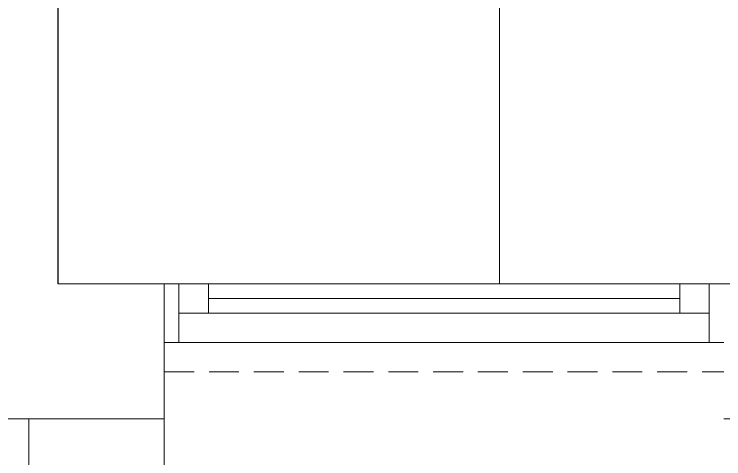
# Model space of a CAD drawing. Header units: millimetres. Extents: x -160614 to 59925, y -157025 to 0.
# Drawn here: x -37027 to -35821, y -116161 to -115404 of the extents above; entities that cross this region are included whole.
import ezdxf

# ---------------------------------------------------------------- set-up
doc = ezdxf.new("R2010")
doc.units = ezdxf.units.MM
doc.header["$LTSCALE"] = 8
doc.linetypes.add('HIDDEN', pattern=[9.525, 6.35, -3.175])
for name, color, linetype, lineweight in [('72_EGR_EQP_TAG', 9, 'Continuous', 5), ('Aluminum', 9, 'Continuous', 5), ('LOADING', 9, 'Continuous', 5), ('Proj', 9, 'Continuous', 5), ('Walls', 9, 'Continuous', 5)]:
    doc.layers.add(name, color=color, linetype=linetype, lineweight=lineweight)
doc.layers.add('X-WHITE glass', color=9, linetype='Continuous')

# ---------------------------------------------------------------- blocks, each defined once
blk = doc.blocks.new('1stF')
at = {"layer": 'Aluminum', "color": 9}
for p, q in [((-35820.8, -115862.6, 0.1), (-36772.1, -115862.6, 0.1)), ((-36747.1, -115962.6, 0.1), (-36747.1, -115862.6, 0.1)), ((-36697.1, -115912.6, 0.1), (-36697.1, -115862.6, 0.1)), ((-35895.8, -115912.6, 0.1), (-35895.8, -115862.6, 0.1)), ((-35845.8, -115962.6, 0.1), (-35845.8, -115862.6, 0.1)), ((-36697.1, -115887.6, 0.1), (-35895.8, -115887.6, 0.1)), ((-35845.8, -115912.6, 0.1), (-36747.1, -115912.6, 0.1)), ((-35820.8, -115962.6, 0.1), (-36772.1, -115962.6, 0.1))]:
    blk.add_line(p, q, dxfattribs=at)
at = {"layer": 'LOADING', "color": 9, "elevation": 0}
blk.add_lwpolyline([(-36202.3, -115862.6), (-35452.3, -115862.6), (-35452.3, -114362.6), (-36202.3, -114362.6)], close=True, dxfattribs=at)
at = {"layer": 'Proj', "color": 9, "linetype": 'HIDDEN'}
blk.add_line((-36772.1, -116012.6, 0.1), (-35820.8, -116012.6, 0.1), dxfattribs=at)
at = {"layer": 'Proj', "color": 9}
for p, q in [((-37002.1, -116462.6, 0.1), (-37002.1, -116092.6, 0.1)), ((-36772.1, -116692.6, 0.1), (-36772.1, -116092.6, 0.1))]:
    blk.add_line(p, q, dxfattribs=at)
at = {"layer": 'Walls', "color": 9}
for p, q in [((-36952.3, -115862.6, 0.1), (-36772.1, -115862.6, 0.1)), ((-36952.3, -115862.6, 0.1), (-36772.1, -115862.6, 0.1)), ((-36772.1, -116092.6, 0.1), (-36772.1, -115862.6, 0.1)), ((-36772.1, -116092.6, 0.1), (-36772.1, -115862.6, 0.1)), ((-35820.8, -115862.6, 0.1), (-35236.6, -115862.6, 0.1)), ((-37828.9, -116092.6, 0.1), (-36772.1, -116092.6, 0.1)), ((-37738.6, -116092.6, 0.1), (-36772.1, -116092.6, 0.1)), ((-35820.8, -116092.6, 0.1), (-35236.6, -116092.6, 0.1))]:
    blk.add_line(p, q, dxfattribs=at)
at = {"layer": 'X-WHITE glass', "color": 9, "lineweight": 30, "ltscale": 6}
blk.add_line((-36952.3, -115862.6, 0.1), (-36952.3, -113642.6, 0.1), dxfattribs=at)

msp = doc.modelspace()

# ---------------------------------------------------------------- block references
at = {"layer": '72_EGR_EQP_TAG'}
msp.add_blockref('1stF', (0, 0), dxfattribs=at)

doc.saveas('drawing.dxf')
